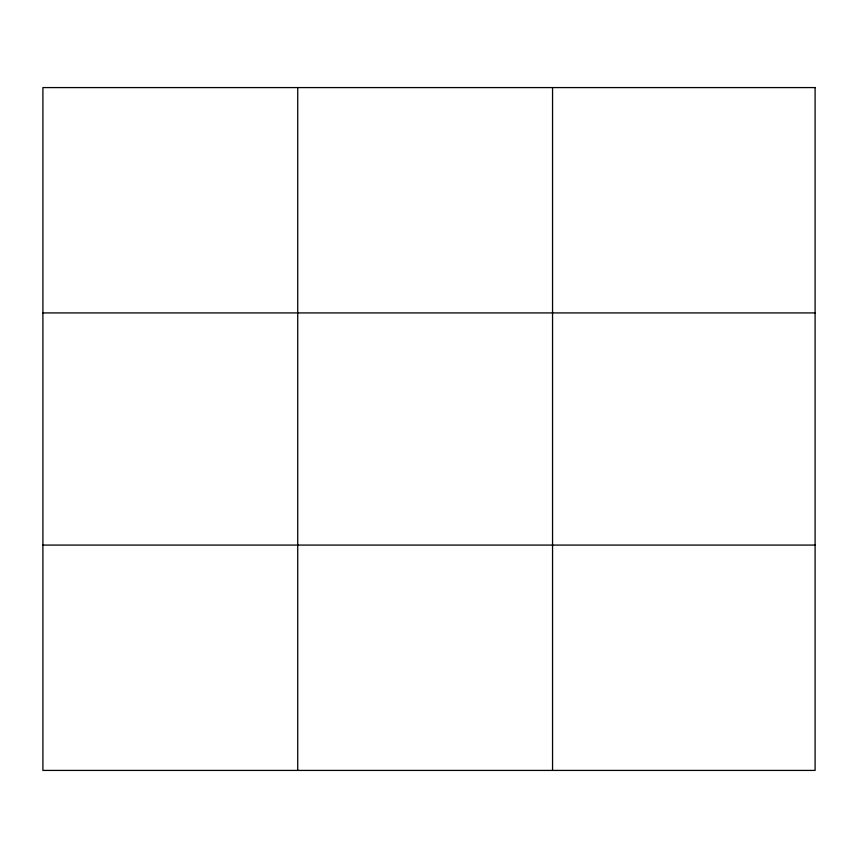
<?xml version="1.0" encoding="UTF-8"?>
<svg xmlns="http://www.w3.org/2000/svg" width="858" height="858" viewBox="0 0 858 858"><rect width="100%" height="100%" fill="white"/><g stroke="black" fill="none" stroke-linecap="round" stroke-linejoin="round"><path stroke-width="1.29" d="M297.726 770.42L297.726 87.58M552.552 770.42L552.552 87.58M42.9 312.923L815.1 312.923M42.9 545.077L815.1 545.077M815.1 87.58L815.1 770.42L42.9 770.42L42.9 87.58L815.1 87.58"/></g></svg>
